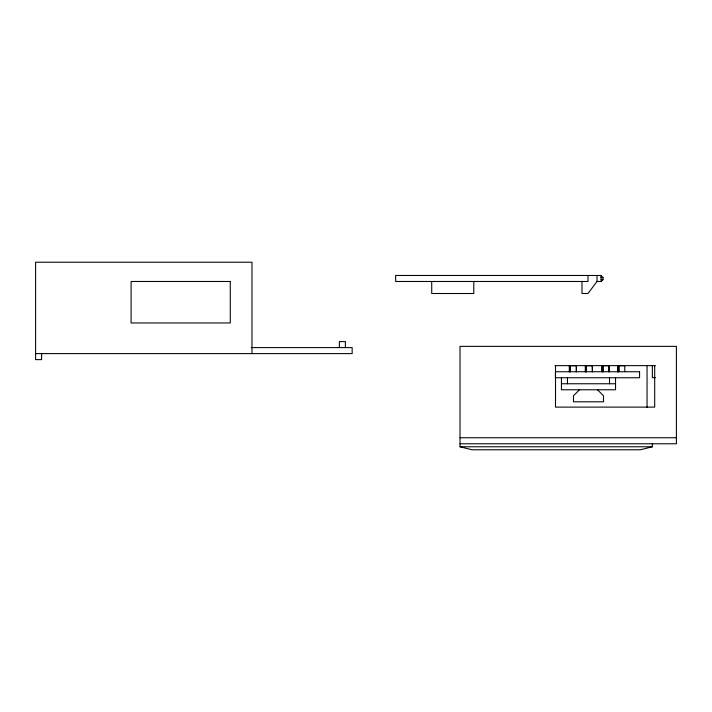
<?xml version="1.0" encoding="UTF-8"?>
<svg xmlns="http://www.w3.org/2000/svg" width="712" height="712" viewBox="0 0 712 712"><rect width="100%" height="100%" fill="white"/><g stroke="black" fill="none" stroke-linecap="round" stroke-linejoin="round"><path stroke-width="1.07" d="M597.012 275.473L597.012 281.48L587.996 293.504L581.989 293.504L581.989 281.48M597.012 281.48L601.177 281.48L603.019 279.638L603.019 277.555L600.937 275.473L395.658 275.473L395.658 281.48L587.996 281.48L587.996 275.473M579.47 389.776L573.463 395.783L573.463 401.799L603.518 401.799L603.518 395.783L597.502 389.776M652.361 443.772L652.361 446.771L640.364 449.779L472.012 449.779L460.014 446.771L460.014 346.37L676.4 346.37L676.4 443.772L460.014 443.772M601.026 277.555L603.019 277.555M601.106 279.638L603.019 279.638M251.176 347.598L352.155 347.598L352.155 353.606L35.6 353.606M554.968 365.63L655.36 365.63M592.491 365.728L585.371 365.728L585.371 371.744M617.713 365.728L624.833 365.728L624.736 371.744M655.36 377.654L652.361 377.654L652.361 365.63M561.439 383.759L615.542 383.759M460.014 437.755L676.4 437.755M460.014 446.771L652.361 446.771M600.937 275.473L601.177 281.48M654.693 365.63L654.693 407.113L555.511 407.113L555.511 365.63M647.048 365.701L647.048 407.575M618.826 365.728L618.826 371.744L618.675 365.728M618.577 365.728L618.577 371.744M617.963 365.728L617.963 371.744M617.802 371.744L617.758 365.728L617.713 371.744M615.542 377.752L615.542 389.776L561.439 389.776L561.439 377.752M609.525 377.752L609.525 383.759M609.054 371.744L609.054 365.728L601.934 365.728L601.978 371.744M608.902 365.728L608.956 371.744M608.804 365.728L608.804 371.744M602.948 365.728L603.046 371.744M602.797 365.728L602.895 371.744M602.183 365.728L602.183 371.744M592.393 365.728L592.491 371.744M592.242 365.728L592.339 371.744M586.474 365.728L586.474 371.744M586.332 365.728L586.421 371.744M586.234 365.728L586.234 371.744M585.62 365.728L585.62 371.744M585.46 365.728L585.46 371.744M576.4 371.744L576.4 365.728L569.28 365.728L569.333 371.744M576.311 365.728L576.311 371.744M570.33 365.728L570.294 371.744M570.241 365.728L570.143 371.744M569.529 365.728L569.529 371.744M567.455 377.752L567.455 383.759M473.792 281.48L473.792 293.504L431.721 293.504L431.721 281.48M345.382 347.598L345.382 341.591L339.375 341.591L339.375 347.598M251.986 353.606L251.986 262.221L35.6 262.221L35.6 359.622L41.608 359.622L41.608 353.606M230.27 281.48L131.097 281.48L131.097 322.963L230.27 322.963L230.27 281.48M639.581 371.744L555.431 371.744L555.431 377.752L639.581 377.752L639.581 371.744"/></g></svg>
